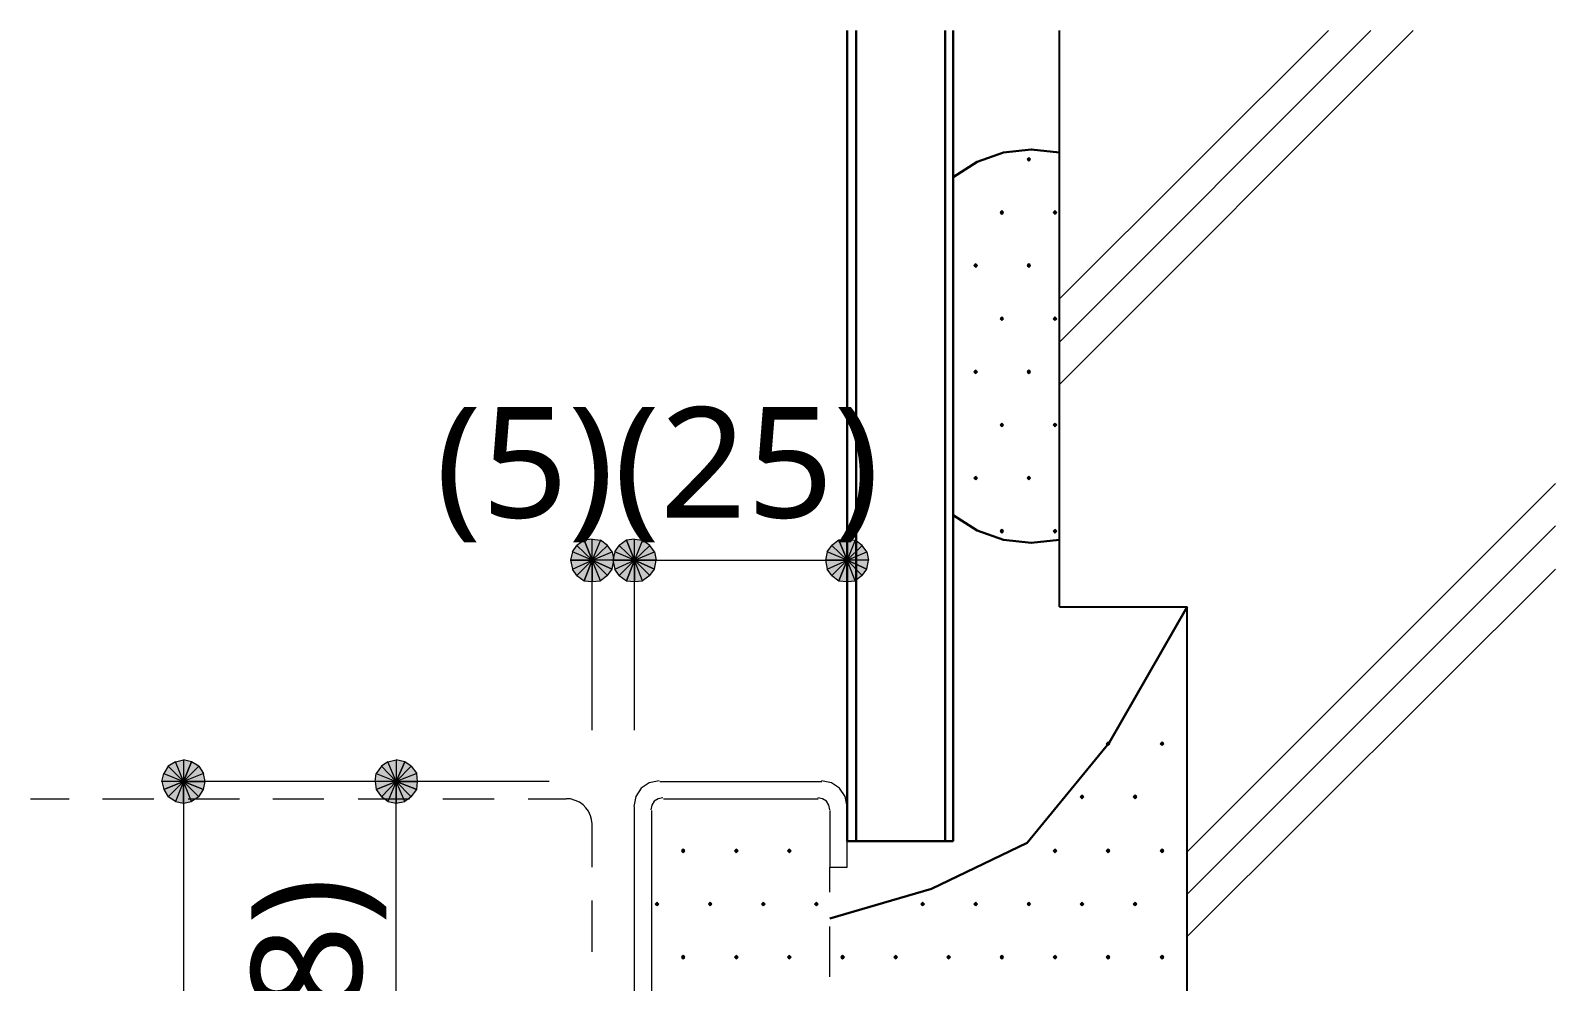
# Model space of a CAD drawing. Header units: millimetres. Extents: x 0 to 420, y 0 to 297.
# Drawn here: x 157.46 to 193.32, y 148 to 170.35 of the extents above; entities that cross this region are included whole.
import ezdxf
from ezdxf.enums import TextEntityAlignment as Align

# ---------------------------------------------------------------- set-up
doc = ezdxf.new("R2010")
doc.units = ezdxf.units.MM
doc.styles.add('kst32b', font='NotoSansJP-Variable.ttf')

msp = doc.modelspace()

# ---------------------------------------------------------------- hatches: boundary and pattern name
for points in [[(180.933, 167.365), (180.912, 167.344), (180.89, 167.322), (180.912, 167.301), (180.933, 167.28), (180.954, 167.301), (180.975, 167.322), (180.954, 167.344), (180.933, 167.365)], [(180.298, 166.116), (180.277, 166.095), (180.255, 166.074), (180.277, 166.052), (180.298, 166.031), (180.319, 166.052), (180.34, 166.074), (180.319, 166.095), (180.298, 166.116)], [(181.546, 166.116), (181.525, 166.095), (181.504, 166.074), (181.525, 166.052), (181.546, 166.031), (181.568, 166.052), (181.589, 166.074), (181.568, 166.095), (181.546, 166.116)], [(179.684, 164.867), (179.663, 164.846), (179.642, 164.825), (179.663, 164.804), (179.684, 164.782), (179.705, 164.804), (179.726, 164.825), (179.705, 164.846), (179.684, 164.867)], [(180.933, 164.867), (180.912, 164.846), (180.89, 164.825), (180.912, 164.804), (180.933, 164.782), (180.954, 164.804), (180.975, 164.825), (180.954, 164.846), (180.933, 164.867)], [(180.298, 163.618), (180.277, 163.597), (180.255, 163.576), (180.277, 163.555), (180.298, 163.534), (180.319, 163.555), (180.34, 163.576), (180.319, 163.597), (180.298, 163.618)], [(181.546, 163.618), (181.525, 163.597), (181.504, 163.576), (181.525, 163.555), (181.546, 163.534), (181.568, 163.555), (181.589, 163.576), (181.568, 163.597), (181.546, 163.618)], [(179.684, 162.369), (179.663, 162.348), (179.642, 162.327), (179.663, 162.306), (179.684, 162.285), (179.705, 162.306), (179.726, 162.327), (179.705, 162.348), (179.684, 162.369)], [(180.933, 162.369), (180.912, 162.348), (180.89, 162.327), (180.912, 162.306), (180.933, 162.285), (180.954, 162.306), (180.975, 162.327), (180.954, 162.348), (180.933, 162.369)], [(180.298, 161.121), (180.277, 161.1), (180.255, 161.078), (180.277, 161.057), (180.298, 161.036), (180.319, 161.057), (180.34, 161.078), (180.319, 161.1), (180.298, 161.121)], [(181.546, 161.121), (181.525, 161.1), (181.504, 161.078), (181.525, 161.057), (181.546, 161.036), (181.568, 161.057), (181.589, 161.078), (181.568, 161.1), (181.546, 161.121)], [(179.684, 159.872), (179.663, 159.851), (179.642, 159.829), (179.663, 159.808), (179.684, 159.787), (179.705, 159.808), (179.726, 159.829), (179.705, 159.851), (179.684, 159.872)], [(180.933, 159.872), (180.912, 159.851), (180.89, 159.829), (180.912, 159.808), (180.933, 159.787), (180.954, 159.808), (180.975, 159.829), (180.954, 159.851), (180.933, 159.872)], [(180.298, 158.623), (180.277, 158.602), (180.255, 158.581), (180.277, 158.559), (180.298, 158.538), (180.319, 158.559), (180.34, 158.581), (180.319, 158.602), (180.298, 158.623)], [(181.546, 158.623), (181.525, 158.602), (181.504, 158.581), (181.525, 158.559), (181.546, 158.538), (181.568, 158.559), (181.589, 158.581), (181.568, 158.602), (181.546, 158.623)], [(170.476, 157.417), (170.667, 157.395), (170.667, 157.903), (170.476, 157.417)], [(171.471, 157.417), (171.662, 157.395), (171.662, 157.903), (171.471, 157.417)], [(176.467, 157.417), (176.657, 157.395), (176.657, 157.903), (176.467, 157.417)], [(182.795, 153.628), (182.774, 153.606), (182.753, 153.585), (182.774, 153.564), (182.795, 153.543), (182.817, 153.564), (182.838, 153.585), (182.817, 153.606), (182.795, 153.628)], [(184.065, 153.628), (184.044, 153.606), (184.023, 153.585), (184.044, 153.564), (184.065, 153.543), (184.087, 153.564), (184.108, 153.585), (184.087, 153.606), (184.065, 153.628)], [(161.523, 152.506), (161.565, 152.696), (161.057, 152.696), (161.523, 152.506)], [(166.539, 152.506), (166.561, 152.696), (166.053, 152.696), (166.539, 152.506)], [(182.182, 152.379), (182.16, 152.358), (182.139, 152.336), (182.16, 152.315), (182.182, 152.294), (182.203, 152.315), (182.224, 152.336), (182.203, 152.358), (182.182, 152.379)], [(183.43, 152.379), (183.409, 152.358), (183.388, 152.336), (183.409, 152.315), (183.43, 152.294), (183.452, 152.315), (183.473, 152.336), (183.452, 152.358), (183.43, 152.379)], [(172.805, 151.109), (172.784, 151.088), (172.762, 151.067), (172.784, 151.045), (172.805, 151.024), (172.826, 151.045), (172.847, 151.067), (172.826, 151.088), (172.805, 151.109)], [(174.054, 151.109), (174.032, 151.088), (174.011, 151.067), (174.032, 151.045), (174.054, 151.024), (174.075, 151.045), (174.096, 151.067), (174.075, 151.088), (174.054, 151.109)], [(175.302, 151.109), (175.281, 151.088), (175.26, 151.067), (175.281, 151.045), (175.302, 151.024), (175.324, 151.045), (175.345, 151.067), (175.324, 151.088), (175.302, 151.109)], [(181.546, 151.109), (181.525, 151.088), (181.504, 151.067), (181.525, 151.045), (181.546, 151.024), (181.568, 151.045), (181.589, 151.067), (181.568, 151.088), (181.546, 151.109)], [(182.795, 151.109), (182.774, 151.088), (182.753, 151.067), (182.774, 151.045), (182.795, 151.024), (182.817, 151.045), (182.838, 151.067), (182.817, 151.088), (182.795, 151.109)], [(184.065, 151.109), (184.044, 151.088), (184.023, 151.067), (184.044, 151.045), (184.065, 151.024), (184.087, 151.045), (184.108, 151.067), (184.087, 151.088), (184.065, 151.109)], [(172.191, 149.86), (172.17, 149.839), (172.149, 149.818), (172.17, 149.796), (172.191, 149.775), (172.212, 149.796), (172.233, 149.818), (172.212, 149.839), (172.191, 149.86)], [(173.44, 149.86), (173.419, 149.839), (173.397, 149.818), (173.419, 149.796), (173.44, 149.775), (173.461, 149.796), (173.482, 149.818), (173.461, 149.839), (173.44, 149.86)], [(174.688, 149.86), (174.667, 149.839), (174.646, 149.818), (174.667, 149.796), (174.688, 149.775), (174.71, 149.796), (174.731, 149.818), (174.71, 149.839), (174.688, 149.86)], [(175.937, 149.86), (175.916, 149.839), (175.895, 149.818), (175.916, 149.796), (175.937, 149.775), (175.959, 149.796), (175.98, 149.818), (175.959, 149.839), (175.937, 149.86)], [(178.435, 149.86), (178.414, 149.839), (178.393, 149.818), (178.414, 149.796), (178.435, 149.775), (178.456, 149.796), (178.477, 149.818), (178.456, 149.839), (178.435, 149.86)], [(179.684, 149.86), (179.663, 149.839), (179.642, 149.818), (179.663, 149.796), (179.684, 149.775), (179.705, 149.796), (179.726, 149.818), (179.705, 149.839), (179.684, 149.86)], [(180.933, 149.86), (180.912, 149.839), (180.89, 149.818), (180.912, 149.796), (180.933, 149.775), (180.954, 149.796), (180.975, 149.818), (180.954, 149.839), (180.933, 149.86)], [(182.182, 149.86), (182.16, 149.839), (182.139, 149.818), (182.16, 149.796), (182.182, 149.775), (182.203, 149.796), (182.224, 149.818), (182.203, 149.839), (182.182, 149.86)], [(183.43, 149.86), (183.409, 149.839), (183.388, 149.818), (183.409, 149.796), (183.43, 149.775), (183.452, 149.796), (183.473, 149.818), (183.452, 149.839), (183.43, 149.86)], [(172.805, 148.611), (172.784, 148.59), (172.762, 148.569), (172.784, 148.548), (172.805, 148.526), (172.826, 148.548), (172.847, 148.569), (172.826, 148.59), (172.805, 148.611)], [(174.054, 148.611), (174.032, 148.59), (174.011, 148.569), (174.032, 148.548), (174.054, 148.526), (174.075, 148.548), (174.096, 148.569), (174.075, 148.59), (174.054, 148.611)], [(175.302, 148.611), (175.281, 148.59), (175.26, 148.569), (175.281, 148.548), (175.302, 148.526), (175.324, 148.548), (175.345, 148.569), (175.324, 148.59), (175.302, 148.611)], [(176.551, 148.611), (176.53, 148.59), (176.509, 148.569), (176.53, 148.548), (176.551, 148.526), (176.572, 148.548), (176.594, 148.569), (176.572, 148.59), (176.551, 148.611)], [(177.8, 148.611), (177.779, 148.59), (177.758, 148.569), (177.779, 148.548), (177.8, 148.526), (177.821, 148.548), (177.842, 148.569), (177.821, 148.59), (177.8, 148.611)], [(179.049, 148.611), (179.028, 148.59), (179.007, 148.569), (179.028, 148.548), (179.049, 148.526), (179.07, 148.548), (179.091, 148.569), (179.07, 148.59), (179.049, 148.611)], [(180.298, 148.611), (180.277, 148.59), (180.255, 148.569), (180.277, 148.548), (180.298, 148.526), (180.319, 148.548), (180.34, 148.569), (180.319, 148.59), (180.298, 148.611)], [(181.546, 148.611), (181.525, 148.59), (181.504, 148.569), (181.525, 148.548), (181.546, 148.526), (181.568, 148.548), (181.589, 148.569), (181.568, 148.59), (181.546, 148.611)], [(182.795, 148.611), (182.774, 148.59), (182.753, 148.569), (182.774, 148.548), (182.795, 148.526), (182.817, 148.548), (182.838, 148.569), (182.817, 148.59), (182.795, 148.611)], [(184.065, 148.611), (184.044, 148.59), (184.023, 148.569), (184.044, 148.548), (184.065, 148.526), (184.087, 148.548), (184.108, 148.569), (184.087, 148.59), (184.065, 148.611)]]:
    msp.add_hatch(color=7).paths.add_polyline_path(points)
h = msp.add_hatch(color=7)
h.paths.add_polyline_path([(170.476, 158.369), (170.307, 158.242), (170.667, 157.903), (170.476, 158.369)])
h.paths.add_polyline_path([(170.307, 158.242), (170.667, 157.903), (170.201, 158.094), (170.307, 158.242)])
h.paths.add_polyline_path([(170.667, 157.903), (170.201, 158.094), (170.159, 157.903), (170.667, 157.903)])
h = msp.add_hatch(color=7)
h.paths.add_polyline_path([(171.027, 158.242), (170.857, 158.369), (170.667, 157.903), (171.027, 158.242)])
h.paths.add_polyline_path([(170.857, 158.369), (170.667, 157.903), (170.667, 158.39), (170.857, 158.369)])
h.paths.add_polyline_path([(170.667, 157.903), (170.667, 158.39), (170.476, 158.369), (170.667, 157.903)])
h = msp.add_hatch(color=7)
h.paths.add_polyline_path([(171.133, 157.692), (171.175, 157.903), (170.667, 157.903), (171.133, 157.692)])
h.paths.add_polyline_path([(171.175, 157.903), (170.667, 157.903), (171.133, 158.094), (171.175, 157.903)])
h.paths.add_polyline_path([(170.667, 157.903), (171.133, 158.094), (171.027, 158.242), (170.667, 157.903)])
h = msp.add_hatch(color=7)
h.paths.add_polyline_path([(171.471, 158.369), (171.302, 158.242), (171.662, 157.903), (171.471, 158.369)])
h.paths.add_polyline_path([(171.302, 158.242), (171.662, 157.903), (171.196, 158.094), (171.302, 158.242)])
h.paths.add_polyline_path([(171.662, 157.903), (171.196, 158.094), (171.154, 157.903), (171.662, 157.903)])
h = msp.add_hatch(color=7)
h.paths.add_polyline_path([(172.021, 158.242), (171.852, 158.369), (171.662, 157.903), (172.021, 158.242)])
h.paths.add_polyline_path([(171.852, 158.369), (171.662, 157.903), (171.662, 158.39), (171.852, 158.369)])
h.paths.add_polyline_path([(171.662, 157.903), (171.662, 158.39), (171.471, 158.369), (171.662, 157.903)])
h = msp.add_hatch(color=7)
h.paths.add_polyline_path([(172.127, 157.692), (172.17, 157.903), (171.662, 157.903), (172.127, 157.692)])
h.paths.add_polyline_path([(172.17, 157.903), (171.662, 157.903), (172.127, 158.094), (172.17, 157.903)])
h.paths.add_polyline_path([(171.662, 157.903), (172.127, 158.094), (172.021, 158.242), (171.662, 157.903)])
h = msp.add_hatch(color=7)
h.paths.add_polyline_path([(176.467, 158.369), (176.297, 158.242), (176.657, 157.903), (176.467, 158.369)])
h.paths.add_polyline_path([(176.297, 158.242), (176.657, 157.903), (176.191, 158.094), (176.297, 158.242)])
h.paths.add_polyline_path([(176.657, 157.903), (176.191, 158.094), (176.149, 157.903), (176.657, 157.903)])
h = msp.add_hatch(color=7)
h.paths.add_polyline_path([(177.017, 158.242), (176.847, 158.369), (176.657, 157.903), (177.017, 158.242)])
h.paths.add_polyline_path([(176.847, 158.369), (176.657, 157.903), (176.657, 158.39), (176.847, 158.369)])
h.paths.add_polyline_path([(176.657, 157.903), (176.657, 158.39), (176.467, 158.369), (176.657, 157.903)])
h = msp.add_hatch(color=7)
h.paths.add_polyline_path([(177.123, 157.692), (177.165, 157.903), (176.657, 157.903), (177.123, 157.692)])
h.paths.add_polyline_path([(177.165, 157.903), (176.657, 157.903), (177.123, 158.094), (177.165, 157.903)])
h.paths.add_polyline_path([(176.657, 157.903), (177.123, 158.094), (177.017, 158.242), (176.657, 157.903)])
h = msp.add_hatch(color=7)
h.paths.add_polyline_path([(170.159, 157.903), (170.201, 157.692), (170.667, 157.903), (170.159, 157.903)])
h.paths.add_polyline_path([(170.201, 157.692), (170.667, 157.903), (170.307, 157.543), (170.201, 157.692)])
h.paths.add_polyline_path([(170.667, 157.903), (170.307, 157.543), (170.476, 157.417), (170.667, 157.903)])
h = msp.add_hatch(color=7)
h.paths.add_polyline_path([(170.667, 157.395), (170.857, 157.417), (170.667, 157.903), (170.667, 157.395)])
h.paths.add_polyline_path([(170.857, 157.417), (170.667, 157.903), (171.027, 157.543), (170.857, 157.417)])
h.paths.add_polyline_path([(170.667, 157.903), (171.027, 157.543), (171.133, 157.692), (170.667, 157.903)])
h = msp.add_hatch(color=7)
h.paths.add_polyline_path([(171.154, 157.903), (171.196, 157.692), (171.662, 157.903), (171.154, 157.903)])
h.paths.add_polyline_path([(171.196, 157.692), (171.662, 157.903), (171.302, 157.543), (171.196, 157.692)])
h.paths.add_polyline_path([(171.662, 157.903), (171.302, 157.543), (171.471, 157.417), (171.662, 157.903)])
h = msp.add_hatch(color=7)
h.paths.add_polyline_path([(171.662, 157.395), (171.852, 157.417), (171.662, 157.903), (171.662, 157.395)])
h.paths.add_polyline_path([(171.852, 157.417), (171.662, 157.903), (172.021, 157.543), (171.852, 157.417)])
h.paths.add_polyline_path([(171.662, 157.903), (172.021, 157.543), (172.127, 157.692), (171.662, 157.903)])
h = msp.add_hatch(color=7)
h.paths.add_polyline_path([(176.149, 157.903), (176.191, 157.692), (176.657, 157.903), (176.149, 157.903)])
h.paths.add_polyline_path([(176.191, 157.692), (176.657, 157.903), (176.297, 157.543), (176.191, 157.692)])
h.paths.add_polyline_path([(176.657, 157.903), (176.297, 157.543), (176.467, 157.417), (176.657, 157.903)])
h = msp.add_hatch(color=7)
h.paths.add_polyline_path([(176.657, 157.395), (176.847, 157.417), (176.657, 157.903), (176.657, 157.395)])
h.paths.add_polyline_path([(176.847, 157.417), (176.657, 157.903), (177.017, 157.543), (176.847, 157.417)])
h.paths.add_polyline_path([(176.657, 157.903), (177.017, 157.543), (177.123, 157.692), (176.657, 157.903)])
h = msp.add_hatch(color=7)
h.paths.add_polyline_path([(161.248, 153.162), (161.057, 153.204), (161.057, 152.696), (161.248, 153.162)])
h.paths.add_polyline_path([(161.057, 153.204), (161.057, 152.696), (160.867, 153.162), (161.057, 153.204)])
h.paths.add_polyline_path([(161.057, 152.696), (160.867, 153.162), (160.697, 153.056), (161.057, 152.696)])
h = msp.add_hatch(color=7)
h.paths.add_polyline_path([(161.565, 152.696), (161.523, 152.887), (161.057, 152.696), (161.565, 152.696)])
h.paths.add_polyline_path([(161.523, 152.887), (161.057, 152.696), (161.417, 153.056), (161.523, 152.887)])
h.paths.add_polyline_path([(161.057, 152.696), (161.417, 153.056), (161.248, 153.162), (161.057, 152.696)])
h = msp.add_hatch(color=7)
h.paths.add_polyline_path([(166.264, 153.162), (166.053, 153.204), (166.053, 152.696), (166.264, 153.162)])
h.paths.add_polyline_path([(166.053, 153.204), (166.053, 152.696), (165.862, 153.162), (166.053, 153.204)])
h.paths.add_polyline_path([(166.053, 152.696), (165.862, 153.162), (165.714, 153.056), (166.053, 152.696)])
h = msp.add_hatch(color=7)
h.paths.add_polyline_path([(166.561, 152.696), (166.539, 152.887), (166.053, 152.696), (166.561, 152.696)])
h.paths.add_polyline_path([(166.539, 152.887), (166.053, 152.696), (166.412, 153.056), (166.539, 152.887)])
h.paths.add_polyline_path([(166.053, 152.696), (166.412, 153.056), (166.264, 153.162), (166.053, 152.696)])
h = msp.add_hatch(color=7)
h.paths.add_polyline_path([(160.697, 153.056), (160.592, 152.887), (161.057, 152.696), (160.697, 153.056)])
h.paths.add_polyline_path([(160.592, 152.887), (161.057, 152.696), (160.549, 152.696), (160.592, 152.887)])
h.paths.add_polyline_path([(161.057, 152.696), (160.549, 152.696), (160.592, 152.506), (161.057, 152.696)])
h = msp.add_hatch(color=7)
h.paths.add_polyline_path([(165.714, 153.056), (165.587, 152.887), (166.053, 152.696), (165.714, 153.056)])
h.paths.add_polyline_path([(165.587, 152.887), (166.053, 152.696), (165.566, 152.696), (165.587, 152.887)])
h.paths.add_polyline_path([(166.053, 152.696), (165.566, 152.696), (165.587, 152.506), (166.053, 152.696)])
h = msp.add_hatch(color=7)
h.paths.add_polyline_path([(160.592, 152.506), (160.697, 152.336), (161.057, 152.696), (160.592, 152.506)])
h.paths.add_polyline_path([(160.697, 152.336), (161.057, 152.696), (160.867, 152.231), (160.697, 152.336)])
h.paths.add_polyline_path([(161.057, 152.696), (160.867, 152.231), (161.057, 152.188), (161.057, 152.696)])
h = msp.add_hatch(color=7)
h.paths.add_polyline_path([(161.057, 152.188), (161.248, 152.231), (161.057, 152.696), (161.057, 152.188)])
h.paths.add_polyline_path([(161.248, 152.231), (161.057, 152.696), (161.417, 152.336), (161.248, 152.231)])
h.paths.add_polyline_path([(161.057, 152.696), (161.417, 152.336), (161.523, 152.506), (161.057, 152.696)])
h = msp.add_hatch(color=7)
h.paths.add_polyline_path([(165.587, 152.506), (165.714, 152.336), (166.053, 152.696), (165.587, 152.506)])
h.paths.add_polyline_path([(165.714, 152.336), (166.053, 152.696), (165.862, 152.231), (165.714, 152.336)])
h.paths.add_polyline_path([(166.053, 152.696), (165.862, 152.231), (166.053, 152.188), (166.053, 152.696)])
h = msp.add_hatch(color=7)
h.paths.add_polyline_path([(166.053, 152.188), (166.264, 152.231), (166.053, 152.696), (166.053, 152.188)])
h.paths.add_polyline_path([(166.264, 152.231), (166.053, 152.696), (166.412, 152.336), (166.264, 152.231)])
h.paths.add_polyline_path([(166.053, 152.696), (166.412, 152.336), (166.539, 152.506), (166.053, 152.696)])

# ---------------------------------------------------------------- linework, layer by layer
at = {"lineweight": 30}
for points in [[(176.657, 151.299), (176.657, 170.349)], [(176.869, 151.299), (176.869, 170.349)], [(178.964, 151.299), (178.964, 170.349)], [(179.155, 151.299), (179.155, 170.349)], [(181.651, 167.485), (180.989, 167.555), (180.336, 167.479), (179.715, 167.26), (179.152, 166.906)], [(179.152, 158.955), (179.715, 158.6), (180.336, 158.382), (180.989, 158.306), (181.651, 158.376)], [(184.658, 156.803), (182.817, 153.606)], [(182.817, 153.606), (180.89, 151.257)], [(176.657, 151.299), (179.155, 151.299)], [(180.89, 151.257), (178.647, 150.177)], [(178.647, 150.177), (176.255, 149.479)]]:
    msp.add_lwpolyline(points, dxfattribs=at)
at = {"lineweight": 13}
for points in [[(181.652, 164.042), (187.981, 170.349)], [(181.652, 163.026), (188.976, 170.349)], [(181.652, 162.031), (189.971, 170.349)], [(184.658, 151.045), (193.315, 159.702)], [(184.658, 150.05), (193.315, 158.708)], [(170.667, 153.903), (170.667, 157.903)], [(171.662, 157.903), (170.667, 157.903)], [(171.662, 157.903), (176.657, 157.903)], [(171.662, 153.903), (171.662, 157.903)], [(184.658, 149.056), (193.315, 157.692)], [(169.651, 152.696), (161.057, 152.696)], [(161.057, 152.696), (161.057, 128.693)], [(166.053, 135.7), (166.053, 141.69), (166.053, 152.696)], [(172.244, 152.717), (172.009, 152.67), (171.817, 152.541), (171.688, 152.349), (171.641, 152.114)], [(172.254, 152.696), (176.064, 152.696)], [(176.657, 152.114), (176.61, 152.349), (176.48, 152.541), (176.289, 152.67), (176.054, 152.717)], [(157.459, 152.294), (158.369, 152.294)], [(159.152, 152.294), (160.359, 152.294)], [(161.163, 152.294), (162.37, 152.294)], [(163.153, 152.294), (164.359, 152.294)], [(165.163, 152.294), (166.37, 152.294)], [(167.153, 152.294), (168.36, 152.294)], [(169.164, 152.294), (170.053, 152.294)], [(170.667, 151.701), (170.646, 151.807), (170.625, 151.892), (170.582, 151.998), (170.519, 152.082), (170.455, 152.146), (170.371, 152.209), (170.265, 152.252), (170.159, 152.294), (170.053, 152.294)], [(171.662, 141.965), (171.662, 152.104)], [(172.328, 152.315), (172.217, 152.293), (172.126, 152.232), (172.065, 152.141), (172.043, 152.03)], [(172.339, 152.294), (175.98, 152.294)], [(176.255, 152.03), (176.232, 152.141), (176.171, 152.232), (176.08, 152.293), (175.969, 152.315)], [(176.255, 152.019), (176.255, 150.685), (176.657, 150.685), (176.657, 152.104)], [(170.667, 150.685), (170.667, 151.701)], [(172.064, 141.901), (172.064, 152.019)], [(176.255, 150.093), (176.255, 150.685)], [(170.667, 148.696), (170.667, 149.902)], [(176.255, 148.103), (176.255, 149.288)]]:
    msp.add_lwpolyline(points, dxfattribs=at)
at = {"lineweight": 25}
for points in [[(181.652, 156.803), (181.652, 170.349)], [(181.652, 156.803), (184.658, 156.803)], [(184.658, 126.788), (184.658, 156.803)]]:
    msp.add_lwpolyline(points, dxfattribs=at)
at = {"lineweight": 0}
for points in [[(180.933, 167.365), (180.912, 167.344), (180.89, 167.322), (180.912, 167.301), (180.933, 167.28), (180.954, 167.301), (180.975, 167.322), (180.954, 167.344)], [(180.298, 166.116), (180.277, 166.095), (180.255, 166.074), (180.277, 166.052), (180.298, 166.031), (180.319, 166.052), (180.34, 166.074), (180.319, 166.095)], [(181.546, 166.116), (181.525, 166.095), (181.504, 166.074), (181.525, 166.052), (181.546, 166.031), (181.568, 166.052), (181.589, 166.074), (181.568, 166.095)], [(179.684, 164.867), (179.663, 164.846), (179.642, 164.825), (179.663, 164.804), (179.684, 164.782), (179.705, 164.804), (179.726, 164.825), (179.705, 164.846)], [(180.933, 164.867), (180.912, 164.846), (180.89, 164.825), (180.912, 164.804), (180.933, 164.782), (180.954, 164.804), (180.975, 164.825), (180.954, 164.846)], [(180.298, 163.618), (180.277, 163.597), (180.255, 163.576), (180.277, 163.555), (180.298, 163.534), (180.319, 163.555), (180.34, 163.576), (180.319, 163.597)], [(181.546, 163.618), (181.525, 163.597), (181.504, 163.576), (181.525, 163.555), (181.546, 163.534), (181.568, 163.555), (181.589, 163.576), (181.568, 163.597)], [(179.684, 162.369), (179.663, 162.348), (179.642, 162.327), (179.663, 162.306), (179.684, 162.285), (179.705, 162.306), (179.726, 162.327), (179.705, 162.348)], [(180.933, 162.369), (180.912, 162.348), (180.89, 162.327), (180.912, 162.306), (180.933, 162.285), (180.954, 162.306), (180.975, 162.327), (180.954, 162.348)], [(180.298, 161.121), (180.277, 161.1), (180.255, 161.078), (180.277, 161.057), (180.298, 161.036), (180.319, 161.057), (180.34, 161.078), (180.319, 161.1)], [(181.546, 161.121), (181.525, 161.1), (181.504, 161.078), (181.525, 161.057), (181.546, 161.036), (181.568, 161.057), (181.589, 161.078), (181.568, 161.1)], [(179.684, 159.872), (179.663, 159.851), (179.642, 159.829), (179.663, 159.808), (179.684, 159.787), (179.705, 159.808), (179.726, 159.829), (179.705, 159.851)], [(180.933, 159.872), (180.912, 159.851), (180.89, 159.829), (180.912, 159.808), (180.933, 159.787), (180.954, 159.808), (180.975, 159.829), (180.954, 159.851)], [(180.298, 158.623), (180.277, 158.602), (180.255, 158.581), (180.277, 158.559), (180.298, 158.538), (180.319, 158.559), (180.34, 158.581), (180.319, 158.602)], [(181.546, 158.623), (181.525, 158.602), (181.504, 158.581), (181.525, 158.559), (181.546, 158.538), (181.568, 158.559), (181.589, 158.581), (181.568, 158.602)], [(170.307, 158.242), (170.667, 157.903), (170.201, 158.094)], [(170.476, 158.369), (170.307, 158.242), (170.667, 157.903)], [(170.667, 157.903), (170.667, 158.39), (170.476, 158.369)], [(170.857, 158.369), (170.667, 157.903), (170.667, 158.39)], [(171.027, 158.242), (170.857, 158.369), (170.667, 157.903)], [(170.667, 157.903), (171.133, 158.094), (171.027, 158.242)], [(171.302, 158.242), (171.662, 157.903), (171.196, 158.094)], [(171.471, 158.369), (171.302, 158.242), (171.662, 157.903)], [(171.662, 157.903), (171.662, 158.39), (171.471, 158.369)], [(171.852, 158.369), (171.662, 157.903), (171.662, 158.39)], [(172.021, 158.242), (171.852, 158.369), (171.662, 157.903)], [(171.662, 157.903), (172.127, 158.094), (172.021, 158.242)], [(176.297, 158.242), (176.657, 157.903), (176.191, 158.094)], [(176.467, 158.369), (176.297, 158.242), (176.657, 157.903)], [(176.657, 157.903), (176.657, 158.39), (176.467, 158.369)], [(176.847, 158.369), (176.657, 157.903), (176.657, 158.39)], [(177.017, 158.242), (176.847, 158.369), (176.657, 157.903)], [(176.657, 157.903), (177.123, 158.094), (177.017, 158.242)], [(170.667, 157.903), (170.201, 158.094), (170.159, 157.903)], [(170.159, 157.903), (170.201, 157.692), (170.667, 157.903)], [(170.201, 157.692), (170.667, 157.903), (170.307, 157.543)], [(170.667, 157.903), (170.307, 157.543), (170.476, 157.417)], [(170.476, 157.417), (170.667, 157.395), (170.667, 157.903)], [(171.175, 157.903), (170.667, 157.903), (171.133, 158.094)], [(170.667, 157.395), (170.857, 157.417), (170.667, 157.903)], [(170.857, 157.417), (170.667, 157.903), (171.027, 157.543)], [(170.667, 157.903), (171.027, 157.543), (171.133, 157.692)], [(171.133, 157.692), (171.175, 157.903), (170.667, 157.903)], [(171.662, 157.903), (171.196, 158.094), (171.154, 157.903)], [(171.154, 157.903), (171.196, 157.692), (171.662, 157.903)], [(171.196, 157.692), (171.662, 157.903), (171.302, 157.543)], [(171.662, 157.903), (171.302, 157.543), (171.471, 157.417)], [(171.471, 157.417), (171.662, 157.395), (171.662, 157.903)], [(172.17, 157.903), (171.662, 157.903), (172.127, 158.094)], [(171.662, 157.395), (171.852, 157.417), (171.662, 157.903)], [(171.852, 157.417), (171.662, 157.903), (172.021, 157.543)], [(171.662, 157.903), (172.021, 157.543), (172.127, 157.692)], [(172.127, 157.692), (172.17, 157.903), (171.662, 157.903)], [(176.657, 157.903), (176.191, 158.094), (176.149, 157.903)], [(176.149, 157.903), (176.191, 157.692), (176.657, 157.903)], [(176.191, 157.692), (176.657, 157.903), (176.297, 157.543)], [(176.657, 157.903), (176.297, 157.543), (176.467, 157.417)], [(176.467, 157.417), (176.657, 157.395), (176.657, 157.903)], [(177.165, 157.903), (176.657, 157.903), (177.123, 158.094)], [(176.657, 157.395), (176.847, 157.417), (176.657, 157.903)], [(176.847, 157.417), (176.657, 157.903), (177.017, 157.543)], [(176.657, 157.903), (177.017, 157.543), (177.123, 157.692)], [(177.123, 157.692), (177.165, 157.903), (176.657, 157.903)], [(182.795, 153.628), (182.774, 153.606), (182.753, 153.585), (182.774, 153.564), (182.795, 153.543), (182.817, 153.564), (182.838, 153.585), (182.817, 153.606)], [(184.065, 153.628), (184.044, 153.606), (184.023, 153.585), (184.044, 153.564), (184.065, 153.543), (184.087, 153.564), (184.108, 153.585), (184.087, 153.606)], [(161.057, 152.696), (160.867, 153.162), (160.697, 153.056)], [(161.057, 153.204), (161.057, 152.696), (160.867, 153.162)], [(161.248, 153.162), (161.057, 153.204), (161.057, 152.696)], [(161.057, 152.696), (161.417, 153.056), (161.248, 153.162)], [(166.053, 152.696), (165.862, 153.162), (165.714, 153.056)], [(166.053, 153.204), (166.053, 152.696), (165.862, 153.162)], [(166.264, 153.162), (166.053, 153.204), (166.053, 152.696)], [(166.053, 152.696), (166.412, 153.056), (166.264, 153.162)], [(160.592, 152.887), (161.057, 152.696), (160.549, 152.696)], [(160.697, 153.056), (160.592, 152.887), (161.057, 152.696)], [(161.523, 152.887), (161.057, 152.696), (161.417, 153.056)], [(161.565, 152.696), (161.523, 152.887), (161.057, 152.696)], [(165.587, 152.887), (166.053, 152.696), (165.566, 152.696)], [(165.714, 153.056), (165.587, 152.887), (166.053, 152.696)], [(166.539, 152.887), (166.053, 152.696), (166.412, 153.056)], [(166.561, 152.696), (166.539, 152.887), (166.053, 152.696)], [(161.057, 152.696), (160.549, 152.696), (160.592, 152.506)], [(160.592, 152.506), (160.697, 152.336), (161.057, 152.696)], [(160.697, 152.336), (161.057, 152.696), (160.867, 152.231)], [(161.057, 152.696), (160.867, 152.231), (161.057, 152.188)], [(161.057, 152.188), (161.248, 152.231), (161.057, 152.696)], [(161.248, 152.231), (161.057, 152.696), (161.417, 152.336)], [(161.057, 152.696), (161.417, 152.336), (161.523, 152.506)], [(161.523, 152.506), (161.565, 152.696), (161.057, 152.696)], [(166.053, 152.696), (165.566, 152.696), (165.587, 152.506)], [(165.587, 152.506), (165.714, 152.336), (166.053, 152.696)], [(165.714, 152.336), (166.053, 152.696), (165.862, 152.231)], [(166.053, 152.696), (165.862, 152.231), (166.053, 152.188)], [(166.053, 152.188), (166.264, 152.231), (166.053, 152.696)], [(166.264, 152.231), (166.053, 152.696), (166.412, 152.336)], [(166.053, 152.696), (166.412, 152.336), (166.539, 152.506)], [(166.539, 152.506), (166.561, 152.696), (166.053, 152.696)], [(182.182, 152.379), (182.16, 152.358), (182.139, 152.336), (182.16, 152.315), (182.182, 152.294), (182.203, 152.315), (182.224, 152.336), (182.203, 152.358)], [(183.43, 152.379), (183.409, 152.358), (183.388, 152.336), (183.409, 152.315), (183.43, 152.294), (183.452, 152.315), (183.473, 152.336), (183.452, 152.358)], [(172.805, 151.109), (172.784, 151.088), (172.762, 151.067), (172.784, 151.045), (172.805, 151.024), (172.826, 151.045), (172.847, 151.067), (172.826, 151.088)], [(174.054, 151.109), (174.032, 151.088), (174.011, 151.067), (174.032, 151.045), (174.054, 151.024), (174.075, 151.045), (174.096, 151.067), (174.075, 151.088)], [(175.302, 151.109), (175.281, 151.088), (175.26, 151.067), (175.281, 151.045), (175.302, 151.024), (175.324, 151.045), (175.345, 151.067), (175.324, 151.088)], [(181.546, 151.109), (181.525, 151.088), (181.504, 151.067), (181.525, 151.045), (181.546, 151.024), (181.568, 151.045), (181.589, 151.067), (181.568, 151.088)], [(182.795, 151.109), (182.774, 151.088), (182.753, 151.067), (182.774, 151.045), (182.795, 151.024), (182.817, 151.045), (182.838, 151.067), (182.817, 151.088)], [(184.065, 151.109), (184.044, 151.088), (184.023, 151.067), (184.044, 151.045), (184.065, 151.024), (184.087, 151.045), (184.108, 151.067), (184.087, 151.088)], [(172.191, 149.86), (172.17, 149.839), (172.149, 149.818), (172.17, 149.796), (172.191, 149.775), (172.212, 149.796), (172.233, 149.818), (172.212, 149.839)], [(173.44, 149.86), (173.419, 149.839), (173.397, 149.818), (173.419, 149.796), (173.44, 149.775), (173.461, 149.796), (173.482, 149.818), (173.461, 149.839)], [(174.688, 149.86), (174.667, 149.839), (174.646, 149.818), (174.667, 149.796), (174.688, 149.775), (174.71, 149.796), (174.731, 149.818), (174.71, 149.839)], [(175.937, 149.86), (175.916, 149.839), (175.895, 149.818), (175.916, 149.796), (175.937, 149.775), (175.959, 149.796), (175.98, 149.818), (175.959, 149.839)], [(178.435, 149.86), (178.414, 149.839), (178.393, 149.818), (178.414, 149.796), (178.435, 149.775), (178.456, 149.796), (178.477, 149.818), (178.456, 149.839)], [(179.684, 149.86), (179.663, 149.839), (179.642, 149.818), (179.663, 149.796), (179.684, 149.775), (179.705, 149.796), (179.726, 149.818), (179.705, 149.839)], [(180.933, 149.86), (180.912, 149.839), (180.89, 149.818), (180.912, 149.796), (180.933, 149.775), (180.954, 149.796), (180.975, 149.818), (180.954, 149.839)], [(182.182, 149.86), (182.16, 149.839), (182.139, 149.818), (182.16, 149.796), (182.182, 149.775), (182.203, 149.796), (182.224, 149.818), (182.203, 149.839)], [(183.43, 149.86), (183.409, 149.839), (183.388, 149.818), (183.409, 149.796), (183.43, 149.775), (183.452, 149.796), (183.473, 149.818), (183.452, 149.839)], [(172.805, 148.611), (172.784, 148.59), (172.762, 148.569), (172.784, 148.548), (172.805, 148.526), (172.826, 148.548), (172.847, 148.569), (172.826, 148.59)], [(174.054, 148.611), (174.032, 148.59), (174.011, 148.569), (174.032, 148.548), (174.054, 148.526), (174.075, 148.548), (174.096, 148.569), (174.075, 148.59)], [(175.302, 148.611), (175.281, 148.59), (175.26, 148.569), (175.281, 148.548), (175.302, 148.526), (175.324, 148.548), (175.345, 148.569), (175.324, 148.59)], [(176.551, 148.611), (176.53, 148.59), (176.509, 148.569), (176.53, 148.548), (176.551, 148.526), (176.572, 148.548), (176.594, 148.569), (176.572, 148.59)], [(177.8, 148.611), (177.779, 148.59), (177.758, 148.569), (177.779, 148.548), (177.8, 148.526), (177.821, 148.548), (177.842, 148.569), (177.821, 148.59)], [(179.049, 148.611), (179.028, 148.59), (179.007, 148.569), (179.028, 148.548), (179.049, 148.526), (179.07, 148.548), (179.091, 148.569), (179.07, 148.59)], [(180.298, 148.611), (180.277, 148.59), (180.255, 148.569), (180.277, 148.548), (180.298, 148.526), (180.319, 148.548), (180.34, 148.569), (180.319, 148.59)], [(181.546, 148.611), (181.525, 148.59), (181.504, 148.569), (181.525, 148.548), (181.546, 148.526), (181.568, 148.548), (181.589, 148.569), (181.568, 148.59)], [(182.795, 148.611), (182.774, 148.59), (182.753, 148.569), (182.774, 148.548), (182.795, 148.526), (182.817, 148.548), (182.838, 148.569), (182.817, 148.59)], [(184.065, 148.611), (184.044, 148.59), (184.023, 148.569), (184.044, 148.548), (184.065, 148.526), (184.087, 148.548), (184.108, 148.569), (184.087, 148.59)]]:
    msp.add_lwpolyline(points, close=True, dxfattribs=at)

# ---------------------------------------------------------------- texts
at = {"style": 'kst32b'}
for s, p, p2 in [('(5)(25)', (166.984, 158.898), (177.418, 158.898)), ('(58)', (165.248, 143.954), (165.248, 150.452))]:
    msp.add_text(s, height=2.5989, dxfattribs=at).set_placement(p, p2, align=Align.FIT)

doc.saveas('drawing.dxf')
